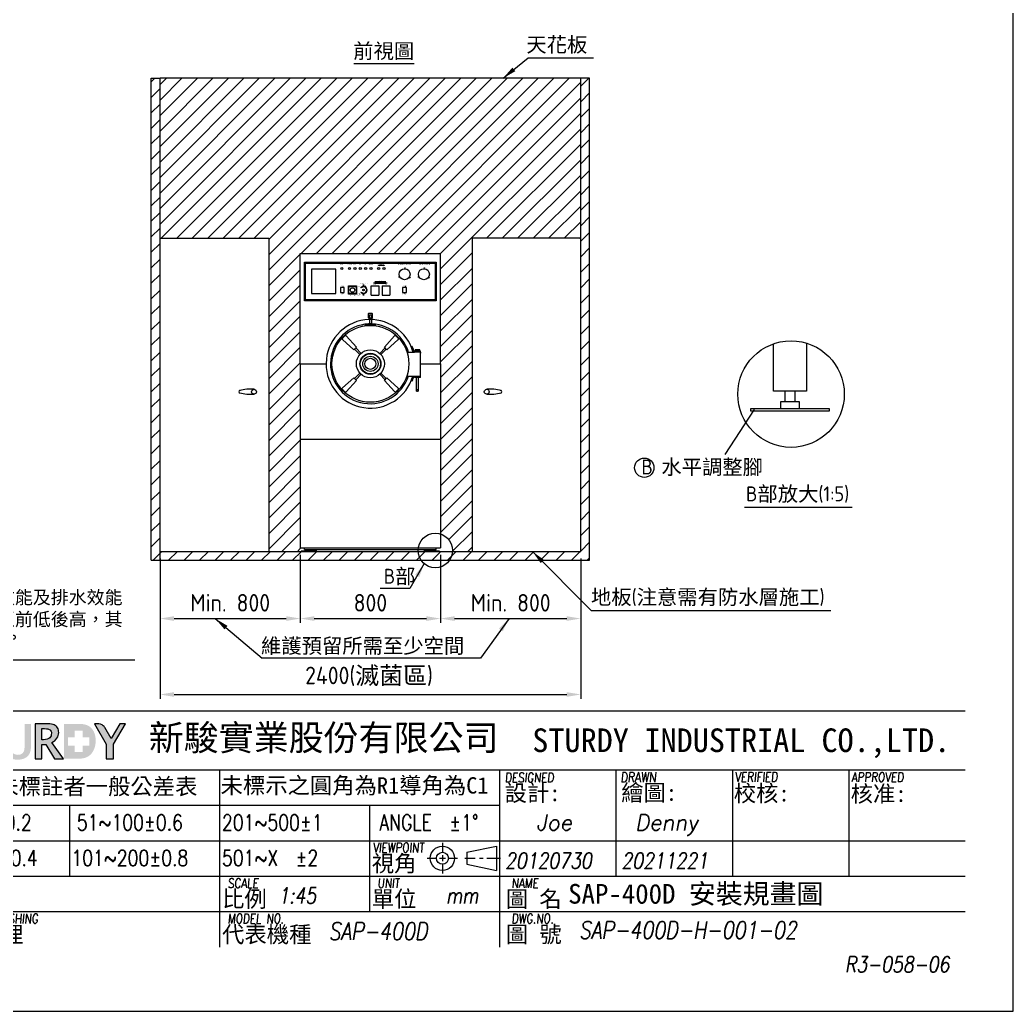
# Model space of a CAD drawing. Header units: millimetres. Extents: x 15361 to 28546, y 509 to 9779.
# Drawn here: x 22881 to 28546, y 509 to 6164 of the extents above; entities that cross this region are included whole.
import ezdxf

# ---------------------------------------------------------------- set-up
doc = ezdxf.new("R2010")
doc.units = ezdxf.units.MM
doc.header["$MEASUREMENT"] = 0
doc.linetypes.add('HIDDEN', pattern=[9.525, 6.35, -3.175])
doc.layers.get('0').update_dxf_attribs({"lineweight": 25})
for name, color, linetype, lineweight in [('D', 3, 'Continuous', 13), ('F', 7, 'Continuous', 15), ('H', 2, 'HIDDEN', 15), ('S', 4, 'Continuous', 15), ('T', 4, 'Continuous', 15)]:
    doc.layers.add(name, color=color, linetype=linetype, lineweight=lineweight)
doc.styles.get("Standard").update_dxf_attribs({"font": 'KAIU.TTF'})
doc.styles.add('STU25', font='isocp2.shx')
doc.styles.add('Text', font='romans.shx', dxfattribs={"width": 0.8, "oblique": 10})
doc.dimstyles.new('STU25', dxfattribs={"dimscale": 40, "dimtxt": 2.5, "dimasz": 2, "dimexe": 0.6, "dimexo": 1, "dimgap": 1, "dimtad": 1, "dimdsep": 46, "dimtxsty": 'STU25', "dimcen": 2, "dimazin": 2, "dimtfac": 1, "dimtmove": 0, "dimatfit": 3, "dimfxl": 0, "dimtolj": 1, "dimtzin": 0, "dimarcsym": 0})
doc.dimstyles.new('STU25$7', dxfattribs={"dimscale": 40, "dimtxt": 2.5, "dimasz": 2, "dimexe": 1.25, "dimexo": 0.625, "dimgap": 1, "dimtad": 0, "dimdec": 4, "dimdsep": 46, "dimtxsty": 'STU25', "dimcen": 2.5, "dimazin": 2, "dimtfac": 1, "dimtdec": 4, "dimtmove": 0, "dimatfit": 3, "dimfxl": 0, "dimtolj": 1, "dimtzin": 0, "dimarcsym": 0})

# ---------------------------------------------------------------- blocks, each defined once
blk = doc.blocks.new('*D7')
at = {"layer": 'D', "color": 0, "lineweight": -2}
for p, q in [((25280, 3112), (25280, 2724.8)), ((26080, 3091), (26080, 2724.8)), ((25360, 2748.8), (26000, 2748.8))]:
    blk.add_line(p, q, dxfattribs=at)
at = {"layer": 'D', "color": 0}
for points in [[(25360, 2762.1), (25360, 2735.5), (25280, 2748.8)], [(26000, 2735.5), (26000, 2762.1), (26080, 2748.8)]]:
    blk.add_solid(points, dxfattribs=at)
at = {"layer": 'Defpoints', "color": 0}
for p in [(25280, 3152), (26080, 3131), (26080, 2748.8)]:
    blk.add_point(p, dxfattribs=at)
at = {"layer": 'D', "color": 0, "insert": (25680, 2838.8), "char_height": 100, "attachment_point": 5, "style": 'STU25'}
blk.add_mtext('\\A1;Min. 800', dxfattribs=at)
blk = doc.blocks.new('*D5')
at = {"layer": 'D', "color": 0, "lineweight": -2}
for p, q in [((23680, 3091), (23680, 2291.7)), ((26080, 3091), (26080, 2291.7)), ((23760, 2315.7), (26000, 2315.7))]:
    blk.add_line(p, q, dxfattribs=at)
at = {"layer": 'D', "color": 0}
for points in [[(23760, 2329), (23760, 2302.4), (23680, 2315.7)], [(26000, 2302.4), (26000, 2329), (26080, 2315.7)]]:
    blk.add_solid(points, dxfattribs=at)
at = {"layer": 'Defpoints', "color": 0}
for p in [(23680, 3131), (26080, 3131), (26080, 2315.7)]:
    blk.add_point(p, dxfattribs=at)
at = {"layer": 'D', "color": 0, "insert": (24872.4, 2418.7), "char_height": 100, "attachment_point": 5, "style": 'STU25'}
blk.add_mtext('\\A1;2400({\\f標楷體|b0|i0|c136|p65;滅菌區})', dxfattribs=at)
blk = doc.blocks.new('*D6')
at = {"layer": 'D', "color": 0, "lineweight": -2}
for p, q in [((23680, 3091), (23680, 2724.8)), ((24480, 3112), (24480, 2724.8)), ((23760, 2748.8), (24400, 2748.8))]:
    blk.add_line(p, q, dxfattribs=at)
at = {"layer": 'D', "color": 0}
for points in [[(23760, 2762.1), (23760, 2735.5), (23680, 2748.8)], [(24400, 2735.5), (24400, 2762.1), (24480, 2748.8)]]:
    blk.add_solid(points, dxfattribs=at)
at = {"layer": 'Defpoints', "color": 0}
for p in [(23680, 3131), (24480, 3152), (24480, 2748.8)]:
    blk.add_point(p, dxfattribs=at)
at = {"layer": 'D', "color": 0, "insert": (24080, 2838.8), "char_height": 100, "attachment_point": 5, "style": 'STU25'}
blk.add_mtext('\\A1;Min. 800', dxfattribs=at)
blk = doc.blocks.new('*D19')
at = {"layer": 'D', "color": 0, "lineweight": -2}
for p, q in [((24480, 3112), (24480, 2724.8)), ((25280, 3112), (25280, 2724.8)), ((24560, 2748.8), (25200, 2748.8))]:
    blk.add_line(p, q, dxfattribs=at)
at = {"layer": 'D', "color": 0}
for points in [[(24560, 2762.1), (24560, 2735.5), (24480, 2748.8)], [(25200, 2735.5), (25200, 2762.1), (25280, 2748.8)]]:
    blk.add_solid(points, dxfattribs=at)
at = {"layer": 'Defpoints', "color": 0}
for p in [(24480, 3152), (25280, 3152), (25280, 2748.8)]:
    blk.add_point(p, dxfattribs=at)
at = {"layer": 'D', "color": 0, "insert": (24880, 2838.8), "char_height": 100, "attachment_point": 5, "style": 'STU25'}
blk.add_mtext('\\A1;800', dxfattribs=at)
blk = doc.blocks.new('新駿LOGO')
at = {"layer": 'F'}
h = blk.add_hatch(color=256, dxfattribs=at)
edge = h.paths.add_edge_path()
edge.add_spline(control_points=[(-529.05, -442.14), (-529.05, -442.31), (-529.02, -442.45), (-528.95, -442.56), (-528.89, -442.68), (-528.8, -442.78), (-528.69, -442.85), (-528.57, -442.93), (-528.44, -442.98), (-528.29, -443.01), (-528.15, -443.05), (-527.99, -443.07), (-527.81, -443.07), (-527.62, -443.07), (-527.47, -443.05), (-527.33, -443.01), (-527.2, -442.97), (-527.09, -442.92), (-527.01, -442.86), (-526.93, -442.8), (-526.87, -442.73), (-526.83, -442.65), (-526.8, -442.57), (-526.78, -442.49), (-526.78, -442.41), (-526.78, -442.25), (-526.82, -442.13), (-526.91, -442.05), (-526.99, -441.97), (-527.08, -441.91), (-527.18, -441.88), (-527.36, -441.83), (-527.56, -441.77), (-527.79, -441.72), (-528.02, -441.67), (-528.3, -441.61), (-528.64, -441.53), (-528.85, -441.48), (-529.02, -441.41), (-529.16, -441.34), (-529.3, -441.26), (-529.41, -441.17), (-529.5, -441.07), (-529.58, -440.98), (-529.64, -440.87), (-529.67, -440.77), (-529.7, -440.66), (-529.72, -440.55), (-529.72, -440.43), (-529.72, -440.22), (-529.67, -440.03), (-529.57, -439.87), (-529.46, -439.71), (-529.33, -439.58), (-529.16, -439.47), (-528.99, -439.37), (-528.85, -439.31), (-528.64, -439.26), (-528.43, -439.21), (-528.13, -439.2), (-527.91, -439.2), (-527.66, -439.2), (-526.73, -439.2), (-526.73, -439.2), (-526.73, -439.2), (-526.73, -439.81), (-526.73, -439.81), (-526.73, -439.81), (-528.14, -439.8), (-528.28, -439.83), (-528.39, -439.85), (-528.48, -439.86), (-528.56, -439.9), (-528.65, -439.94), (-528.72, -440), (-528.78, -440.07), (-528.84, -440.14), (-528.87, -440.23), (-528.87, -440.34), (-528.87, -440.5), (-528.81, -440.62), (-528.7, -440.7), (-528.6, -440.79), (-528.46, -440.85), (-528.28, -440.9), (-528.27, -440.9), (-528.19, -440.92), (-528.07, -440.95), (-527.94, -440.98), (-527.8, -441.01), (-527.65, -441.05), (-527.49, -441.09), (-527.34, -441.12), (-527.19, -441.16), (-527.04, -441.19), (-526.94, -441.21), (-526.87, -441.23), (-526.71, -441.27), (-526.58, -441.34), (-526.46, -441.41), (-526.34, -441.49), (-526.24, -441.58), (-526.16, -441.67), (-526.08, -441.77), (-526.02, -441.88), (-525.98, -441.99), (-525.94, -442.1), (-525.92, -442.22), (-525.92, -442.33), (-525.92, -442.57), (-525.98, -442.78), (-526.09, -442.95), (-526.2, -443.12), (-526.35, -443.26), (-526.53, -443.37), (-526.71, -443.48), (-526.92, -443.55), (-527.15, -443.61), (-527.39, -443.66), (-527.62, -443.68), (-527.87, -443.68), (-528.14, -443.68), (-528.41, -443.65), (-528.65, -443.59), (-528.9, -443.53), (-529.11, -443.44), (-529.3, -443.31), (-529.48, -443.19), (-529.63, -443.03), (-529.74, -442.83), (-529.84, -442.64), (-529.9, -442.41), (-529.91, -442.14), (-529.91, -442.14), (-529.05, -442.14), (-529.05, -442.14)], knot_values=[0, 0, 0, 0, 1, 1, 1, 2, 2, 2, 3, 3, 3, 4, 4, 4, 5, 5, 5, 6, 6, 6, 7, 7, 7, 8, 8, 8, 9, 9, 9, 10, 10, 10, 11, 11, 11, 12, 12, 12, 13, 13, 13, 14, 14, 14, 15, 15, 15, 16, 16, 16, 17, 17, 17, 18, 18, 18, 19, 19, 19, 20, 20, 20, 21, 21, 21, 22, 22, 22, 23, 23, 23, 24, 24, 24, 25, 25, 25, 26, 26, 26, 27, 27, 27, 28, 28, 28, 29, 29, 29, 30, 30, 30, 31, 31, 31, 32, 32, 32, 33, 33, 33, 34, 34, 34, 35, 35, 35, 36, 36, 36, 37, 37, 37, 38, 38, 38, 39, 39, 39, 40, 40, 40, 41, 41, 41, 42, 42, 42, 43, 43, 43, 44, 44, 44, 45, 45, 45, 45], degree=3, periodic=0)
edge = h.paths.add_edge_path()
edge.add_spline(control_points=[(-522.53, -440.14), (-522.54, -440.04), (-522.57, -439.94), (-522.63, -439.9), (-522.77, -439.79), (-522.9, -439.81), (-522.9, -439.81), (-522.9, -439.81), (-523.02, -439.81), (-523.02, -439.81), (-523.02, -439.81), (-524.14, -439.81), (-524.14, -439.81), (-524.14, -439.81), (-524.14, -443.62), (-524.14, -443.62), (-524.14, -443.62), (-525.06, -443.62), (-525.06, -443.62), (-525.06, -443.62), (-525.06, -439.81), (-525.06, -439.81), (-525.06, -439.81), (-526.47, -439.81), (-526.47, -439.81), (-526.47, -439.81), (-526.47, -439.2), (-526.47, -439.2), (-526.47, -439.2), (-522.39, -439.2), (-522.39, -439.2)], knot_values=[5.578051, 5.578051, 5.578051, 5.578051, 6, 6, 6, 7, 7, 7, 8, 8, 8, 9, 9, 9, 10, 10, 10, 11, 11, 11, 12, 12, 12, 13, 13, 13, 14, 14, 14, 15, 15, 15, 15], degree=3, periodic=0)
edge.add_spline(control_points=[(-522.4, -439.2), (-522.31, -439.2), (-522.22, -439.2), (-522.22, -439.2), (-522.22, -439.2), (-521.96, -439.19), (-521.76, -439.41), (-521.58, -439.61), (-521.61, -439.85), (-521.61, -439.85), (-521.61, -439.85), (-521.61, -441.92), (-521.61, -441.92), (-521.61, -442.41), (-521.52, -442.73), (-521.36, -442.89), (-521.19, -443.05), (-520.97, -443.13), (-520.71, -443.13), (-520.45, -443.13), (-520.24, -443.05), (-520.09, -442.89), (-519.93, -442.74), (-519.86, -442.43), (-519.86, -441.98), (-519.86, -441.98), (-519.86, -439.2), (-519.86, -439.2), (-519.86, -439.2), (-519.05, -439.2), (-519.05, -439.2), (-519.05, -439.2), (-519.05, -441.92), (-519.05, -441.92), (-519.05, -442.43), (-519.12, -442.8), (-519.25, -443.02), (-519.38, -443.24), (-519.56, -443.42), (-519.8, -443.54), (-520.05, -443.67), (-520.35, -443.74), (-520.73, -443.74), (-521.09, -443.74), (-521.41, -443.68), (-521.67, -443.56), (-521.93, -443.44), (-522.14, -443.26), (-522.3, -443.03), (-522.45, -442.8), (-522.53, -442.42), (-522.53, -441.91), (-522.53, -441.91), (-522.53, -440.92), (-522.53, -440.14)], knot_values=[0.44538, 0.44538, 0.44538, 0.44538, 1, 1, 1, 2, 2, 2, 3, 3, 3, 4, 4, 4, 5, 5, 5, 6, 6, 6, 7, 7, 7, 8, 8, 8, 9, 9, 9, 10, 10, 10, 11, 11, 11, 12, 12, 12, 13, 13, 13, 14, 14, 14, 15, 15, 15, 16, 16, 16, 17, 17, 17, 17.603917, 17.603917, 17.603917, 17.603917], degree=3, periodic=0)
h = blk.add_hatch(color=256, dxfattribs=at)
edge = h.paths.add_edge_path()
edge.add_spline(control_points=[(-526.47, -439.2), (-526.47, -439.2), (-526.47, -439.81), (-526.47, -439.81)], knot_values=[-14, -14, -14, -14, -13, -13, -13, -13], degree=3, periodic=0)
edge.add_spline(control_points=[(-526.47, -439.81), (-526.47, -439.81), (-525.06, -439.81), (-525.06, -439.81)], knot_values=[-13, -13, -13, -13, -12, -12, -12, -12], degree=3, periodic=0)
edge.add_spline(control_points=[(-525.06, -439.81), (-525.06, -439.81), (-525.06, -443.62), (-525.06, -443.62)], knot_values=[-12, -12, -12, -12, -11, -11, -11, -11], degree=3, periodic=0)
edge.add_spline(control_points=[(-525.06, -443.62), (-525.06, -443.62), (-524.14, -443.62), (-524.14, -443.62)], knot_values=[-11, -11, -11, -11, -10, -10, -10, -10], degree=3, periodic=0)
edge.add_spline(control_points=[(-524.14, -443.62), (-524.14, -443.62), (-524.14, -439.81), (-524.14, -439.81)], knot_values=[-10, -10, -10, -10, -9, -9, -9, -9], degree=3, periodic=0)
edge.add_spline(control_points=[(-524.14, -439.81), (-524.14, -439.81), (-523.02, -439.81), (-523.02, -439.81)], knot_values=[-9, -9, -9, -9, -8, -8, -8, -8], degree=3, periodic=0)
edge.add_spline(control_points=[(-523.02, -439.81), (-523.02, -439.81), (-522.9, -439.81), (-522.9, -439.81)], knot_values=[-8, -8, -8, -8, -7, -7, -7, -7], degree=3, periodic=0)
edge.add_spline(control_points=[(-522.9, -439.81), (-522.9, -439.81), (-522.77, -439.79), (-522.63, -439.9)], knot_values=[-7, -7, -7, -7, -6, -6, -6, -6], degree=3, periodic=0)
edge.add_spline(control_points=[(-522.63, -439.9), (-522.57, -439.94), (-522.54, -440.04), (-522.53, -440.14)], knot_values=[-6, -6, -6, -6, -5.578051, -5.578051, -5.578051, -5.578051], degree=3, periodic=0)
edge.add_spline(control_points=[(-522.53, -440.14), (-522.53, -440.92), (-522.53, -441.91), (-522.53, -441.91)], knot_values=[-17.603917, -17.603917, -17.603917, -17.603917, -17, -17, -17, -17], degree=3, periodic=0)
edge.add_spline(control_points=[(-522.53, -441.91), (-522.53, -442.42), (-522.45, -442.8), (-522.3, -443.03)], knot_values=[-17, -17, -17, -17, -16, -16, -16, -16], degree=3, periodic=0)
edge.add_spline(control_points=[(-522.3, -443.03), (-522.14, -443.26), (-521.93, -443.44), (-521.67, -443.56)], knot_values=[-16, -16, -16, -16, -15, -15, -15, -15], degree=3, periodic=0)
edge.add_spline(control_points=[(-521.67, -443.56), (-521.41, -443.68), (-521.09, -443.74), (-520.73, -443.74)], knot_values=[-15, -15, -15, -15, -14, -14, -14, -14], degree=3, periodic=0)
edge.add_spline(control_points=[(-520.73, -443.74), (-520.35, -443.74), (-520.05, -443.67), (-519.8, -443.54)], knot_values=[-14, -14, -14, -14, -13, -13, -13, -13], degree=3, periodic=0)
edge.add_spline(control_points=[(-519.8, -443.54), (-519.56, -443.42), (-519.38, -443.24), (-519.25, -443.02)], knot_values=[-13, -13, -13, -13, -12, -12, -12, -12], degree=3, periodic=0)
edge.add_spline(control_points=[(-519.25, -443.02), (-519.12, -442.8), (-519.05, -442.43), (-519.05, -441.92)], knot_values=[-12, -12, -12, -12, -11, -11, -11, -11], degree=3, periodic=0)
edge.add_spline(control_points=[(-519.05, -441.92), (-519.05, -441.92), (-519.05, -439.2), (-519.05, -439.2)], knot_values=[-11, -11, -11, -11, -10, -10, -10, -10], degree=3, periodic=0)
edge.add_spline(control_points=[(-519.05, -439.2), (-519.05, -439.2), (-519.86, -439.2), (-519.86, -439.2)], knot_values=[-10, -10, -10, -10, -9, -9, -9, -9], degree=3, periodic=0)
edge.add_spline(control_points=[(-519.86, -439.2), (-519.86, -439.2), (-519.86, -441.98), (-519.86, -441.98)], knot_values=[-9, -9, -9, -9, -8, -8, -8, -8], degree=3, periodic=0)
edge.add_spline(control_points=[(-519.86, -441.98), (-519.86, -442.43), (-519.93, -442.74), (-520.09, -442.89)], knot_values=[-8, -8, -8, -8, -7, -7, -7, -7], degree=3, periodic=0)
edge.add_spline(control_points=[(-520.09, -442.89), (-520.24, -443.05), (-520.45, -443.13), (-520.71, -443.13)], knot_values=[-7, -7, -7, -7, -6, -6, -6, -6], degree=3, periodic=0)
edge.add_spline(control_points=[(-520.71, -443.13), (-520.97, -443.13), (-521.19, -443.05), (-521.36, -442.89)], knot_values=[-6, -6, -6, -6, -5, -5, -5, -5], degree=3, periodic=0)
edge.add_spline(control_points=[(-521.36, -442.89), (-521.52, -442.73), (-521.61, -442.41), (-521.61, -441.92)], knot_values=[-5, -5, -5, -5, -4, -4, -4, -4], degree=3, periodic=0)
edge.add_spline(control_points=[(-521.61, -441.92), (-521.61, -441.92), (-521.61, -439.85), (-521.61, -439.85)], knot_values=[-4, -4, -4, -4, -3, -3, -3, -3], degree=3, periodic=0)
edge.add_spline(control_points=[(-521.61, -439.85), (-521.61, -439.85), (-521.61, -439.85), (-521.61, -439.85)], knot_values=[-3, -3, -3, -3, -2.999949, -2.999949, -2.999949, -2.999949], degree=3, periodic=0)
edge.add_spline(control_points=[(-521.61, -439.85), (-521.61, -439.85), (-521.58, -439.61), (-521.76, -439.41)], knot_values=[-2.999949, -2.999949, -2.999949, -2.999949, -2, -2, -2, -2], degree=3, periodic=0)
edge.add_spline(control_points=[(-521.76, -439.41), (-521.96, -439.19), (-522.22, -439.2), (-522.22, -439.2)], knot_values=[-2, -2, -2, -2, -1, -1, -1, -1], degree=3, periodic=0)
edge.add_spline(control_points=[(-522.22, -439.2), (-522.22, -439.2), (-526.47, -439.2), (-526.47, -439.2)], knot_values=[-15, -15, -15, -15, -14, -14, -14, -14], degree=3, periodic=0)
h = blk.add_hatch(color=256, dxfattribs=at)
edge = h.paths.add_edge_path()
edge.add_spline(control_points=[(-518.54, -443.62), (-518.54, -443.62), (-518.54, -439.2), (-518.54, -439.2), (-518.54, -439.2), (-516.88, -439.2), (-516.88, -439.2), (-516.55, -439.2), (-516.29, -439.25), (-516.11, -439.33), (-515.93, -439.41), (-515.79, -439.54), (-515.69, -439.72), (-515.59, -439.89), (-515.54, -440.08), (-515.54, -440.3), (-515.54, -440.56), (-515.61, -440.8), (-515.76, -441.03), (-515.91, -441.26), (-516.12, -441.44), (-516.39, -441.56), (-516.39, -441.56), (-514.95, -443.62), (-514.95, -443.62), (-514.95, -443.62), (-516.07, -443.62), (-516.07, -443.62), (-516.07, -443.62), (-517.17, -441.81), (-517.17, -441.81), (-517.17, -441.81), (-517.67, -441.81), (-517.67, -441.81), (-517.67, -441.81), (-517.67, -443.62), (-517.67, -443.62), (-517.67, -443.62), (-518.54, -443.62), (-518.54, -443.62)], knot_values=[0, 0, 0, 0, 1, 1, 1, 2, 2, 2, 3, 3, 3, 4, 4, 4, 5, 5, 5, 6, 6, 6, 7, 7, 7, 8, 8, 8, 9, 9, 9, 10, 10, 10, 11, 11, 11, 12, 12, 12, 13, 13, 13, 13], degree=3, periodic=1)
edge = h.paths.add_edge_path(flags=16)
edge.add_spline(control_points=[(-517.67, -441.21), (-517.67, -441.21), (-517.46, -441.21), (-517.46, -441.21), (-517.08, -441.21), (-516.82, -441.13), (-516.68, -440.96), (-516.53, -440.8), (-516.46, -440.61), (-516.46, -440.4), (-516.46, -440.22), (-516.52, -440.08), (-516.63, -439.97), (-516.75, -439.86), (-516.99, -439.81), (-517.35, -439.81), (-517.35, -439.81), (-517.67, -439.81), (-517.67, -439.81), (-517.67, -439.81), (-517.67, -441.21), (-517.67, -441.21)], knot_values=[0, 0, 0, 0, 1, 1, 1, 2, 2, 2, 3, 3, 3, 4, 4, 4, 5, 5, 5, 6, 6, 6, 7, 7, 7, 7], degree=3, periodic=1)
h = blk.add_hatch(color=256, dxfattribs=at)
edge = h.paths.add_edge_path()
edge.add_spline(control_points=[(-514.87, -443.62), (-514.87, -443.62), (-513.05, -443.62), (-513.05, -443.62)], knot_values=[-9, -9, -9, -9, -8, -8, -8, -8], degree=3, periodic=0)
edge.add_spline(control_points=[(-513.05, -443.62), (-512.51, -443.62), (-512.09, -443.52), (-511.79, -443.32)], knot_values=[-8, -8, -8, -8, -7, -7, -7, -7], degree=3, periodic=0)
edge.add_spline(control_points=[(-511.79, -443.32), (-511.48, -443.12), (-511.25, -442.85), (-511.09, -442.5)], knot_values=[-7, -7, -7, -7, -6, -6, -6, -6], degree=3, periodic=0)
edge.add_spline(control_points=[(-511.09, -442.5), (-510.93, -442.15), (-510.85, -441.76), (-510.85, -441.32)], knot_values=[-6, -6, -6, -6, -5, -5, -5, -5], degree=3, periodic=0)
edge.add_spline(control_points=[(-510.85, -441.32), (-510.85, -440.87), (-510.93, -440.49), (-511.1, -440.17)], knot_values=[-5, -5, -5, -5, -4, -4, -4, -4], degree=3, periodic=0)
edge.add_spline(control_points=[(-511.1, -440.17), (-511.27, -439.85), (-511.49, -439.61), (-511.78, -439.45)], knot_values=[-4, -4, -4, -4, -3, -3, -3, -3], degree=3, periodic=0)
edge.add_spline(control_points=[(-511.78, -439.45), (-512.06, -439.29), (-512.46, -439.2), (-512.97, -439.2)], knot_values=[-3, -3, -3, -3, -2, -2, -2, -2], degree=3, periodic=0)
edge.add_spline(control_points=[(-512.97, -439.2), (-512.97, -439.2), (-514.87, -439.2), (-514.87, -439.2)], knot_values=[-2, -2, -2, -2, -1, -1, -1, -1], degree=3, periodic=0)
edge.add_spline(control_points=[(-514.87, -439.2), (-514.87, -439.2), (-514.87, -443.62), (-514.87, -443.62)], knot_values=[-1, -1, -1, -1, 0, 0, 0, 0], degree=3, periodic=0)
h.paths.add_polyline_path([(-514.34, -441.95), (-514.34, -440.92), (-513.51, -440.92), (-513.51, -440.07), (-512.48, -440.07), (-512.48, -440.92), (-511.64, -440.92), (-511.64, -441.95), (-512.48, -441.95), (-512.48, -442.77), (-513.51, -442.77), (-513.51, -441.95)], flags=16)
h = blk.add_hatch(color=256, dxfattribs=at)
edge = h.paths.add_edge_path()
edge.add_spline(control_points=[(-509.51, -443.62), (-509.51, -443.62), (-509.51, -441.77), (-509.51, -441.77), (-509.51, -441.77), (-511, -439.2), (-511, -439.2), (-511, -439.2), (-510.64, -439.2), (-510.64, -439.2), (-510.64, -439.2), (-510.3, -439.19), (-510.04, -439.32), (-509.79, -439.45), (-509.71, -439.68), (-509.71, -439.68), (-509.71, -439.68), (-508.9, -441.07), (-508.9, -441.07), (-508.9, -441.07), (-507.78, -439.2), (-507.78, -439.2), (-507.78, -439.2), (-507.05, -439.2), (-507.05, -439.2), (-507.05, -439.2), (-508.59, -441.77), (-508.59, -441.77), (-508.59, -441.77), (-508.59, -443.62), (-508.59, -443.62), (-508.59, -443.62), (-509.51, -443.62), (-509.51, -443.62)], knot_values=[0, 0, 0, 0, 1, 1, 1, 2, 2, 2, 3, 3, 3, 4, 4, 4, 5, 5, 5, 6, 6, 6, 7, 7, 7, 8, 8, 8, 9, 9, 9, 10, 10, 10, 11, 11, 11, 11], degree=3, periodic=1)
at = {"layer": 'F', "lineweight": 0}
for points, knots in [([(-518.54, -443.62), (-518.54, -443.62), (-518.54, -439.2), (-518.54, -439.2), (-518.54, -439.2), (-516.88, -439.2), (-516.88, -439.2), (-516.55, -439.2), (-516.29, -439.25), (-516.11, -439.33), (-515.93, -439.41), (-515.79, -439.54), (-515.69, -439.72), (-515.59, -439.89), (-515.54, -440.08), (-515.54, -440.3), (-515.54, -440.56), (-515.61, -440.8), (-515.76, -441.03), (-515.91, -441.26), (-516.12, -441.44), (-516.39, -441.56), (-516.39, -441.56), (-514.95, -443.62), (-514.95, -443.62), (-514.95, -443.62), (-516.07, -443.62), (-516.07, -443.62), (-516.07, -443.62), (-517.17, -441.81), (-517.17, -441.81), (-517.17, -441.81), (-517.67, -441.81), (-517.67, -441.81), (-517.67, -441.81), (-517.67, -443.62), (-517.67, -443.62), (-517.67, -443.62), (-518.54, -443.62), (-518.54, -443.62)], [0, 0, 0, 0, 1, 1, 1, 2, 2, 2, 3, 3, 3, 4, 4, 4, 5, 5, 5, 6, 6, 6, 7, 7, 7, 8, 8, 8, 9, 9, 9, 10, 10, 10, 11, 11, 11, 12, 12, 12, 13, 13, 13, 13]), ([(-509.51, -443.62), (-509.51, -443.62), (-509.51, -441.77), (-509.51, -441.77), (-509.51, -441.77), (-511, -439.2), (-511, -439.2), (-511, -439.2), (-510.64, -439.2), (-510.64, -439.2), (-510.64, -439.2), (-510.3, -439.19), (-510.04, -439.32), (-509.79, -439.45), (-509.71, -439.68), (-509.71, -439.68), (-509.71, -439.68), (-508.9, -441.07), (-508.9, -441.07), (-508.9, -441.07), (-507.78, -439.2), (-507.78, -439.2), (-507.78, -439.2), (-507.05, -439.2), (-507.05, -439.2), (-507.05, -439.2), (-508.59, -441.77), (-508.59, -441.77), (-508.59, -441.77), (-508.59, -443.62), (-508.59, -443.62), (-508.59, -443.62), (-509.51, -443.62), (-509.51, -443.62)], [0, 0, 0, 0, 1, 1, 1, 2, 2, 2, 3, 3, 3, 4, 4, 4, 5, 5, 5, 6, 6, 6, 7, 7, 7, 8, 8, 8, 9, 9, 9, 10, 10, 10, 11, 11, 11, 11]), ([(-517.67, -441.21), (-517.67, -441.21), (-517.46, -441.21), (-517.46, -441.21), (-517.08, -441.21), (-516.82, -441.13), (-516.68, -440.96), (-516.53, -440.8), (-516.46, -440.61), (-516.46, -440.4), (-516.46, -440.22), (-516.52, -440.08), (-516.63, -439.97), (-516.75, -439.86), (-516.99, -439.81), (-517.35, -439.81), (-517.35, -439.81), (-517.67, -439.81), (-517.67, -439.81), (-517.67, -439.81), (-517.67, -441.21), (-517.67, -441.21)], [0, 0, 0, 0, 1, 1, 1, 2, 2, 2, 3, 3, 3, 4, 4, 4, 5, 5, 5, 6, 6, 6, 7, 7, 7, 7])]:
    blk.add_open_spline(points, degree=3, knots=knots, dxfattribs=at)
at = {"attachment_point": 1, "style": 'STU25'}
for s, insert, char_height in [('{\\f標楷體|b0|i0|c136|p65;新駿實業股份有限公司}', (-504.12, -439.33), 3.25), ('{\\f標楷體|b0|i0|c136|p65;STURDY\\H0.9667x; \\H1.034x;INDUSTRIAL CO.,LTD.}', (-455.51, -439.78), 3)]:
    blk.add_mtext(s, dxfattribs=dict(at, insert=insert, char_height=char_height))
blk = doc.blocks.new('H421')
at = {"layer": 'F', "color": 7}
for p, q in [((155.91, 38.09), (286.91, 38.09)), ((211.36, 38.09), (286.91, 38.09)), ((155.91, 30.59), (286.91, 30.59)), ((192.41, 30.59), (192.41, 17.09)), ((242.66, 30.59), (242.66, 17.09)), ((257.41, 30.59), (257.41, 17.09)), ((272.16, 30.59), (272.16, 17.09)), ((155.91, 26.09), (227.91, 26.09)), ((173.41, 26.09), (173.41, 17.09)), ((211.41, 26.09), (211.41, 17.09)), ((155.91, 21.59), (286.91, 21.59)), ((214.91, 21.59), (286.91, 21.59)), ((227.91, 21.59), (286.91, 21.59)), ((155.91, 17.09), (286.91, 17.09)), ((211.41, 17.09), (211.41, 12.59)), ((227.91, 17.09), (227.91, 8.09)), ((286.91, 12.59), (155.91, 12.59))]:
    blk.add_line(p, q, dxfattribs=at)
at = {"layer": 'F'}
for p, q in [((227.91, 30.59), (227.91, 17.09)), ((192.41, 17.09), (192.41, 8.09))]:
    blk.add_line(p, q, dxfattribs=at)
at = {"layer": 'F', "color": 0}
for p, q in [((220.66, 21.32), (220.66, 20.14)), ((223.77, 20.14), (227.5, 20.92)), ((227.5, 20.92), (227.5, 17.84)), ((218.72, 19.38), (219.89, 19.38)), ((220.27, 19.38), (221.04, 19.38)), ((220.66, 19.77), (220.66, 19)), ((221.42, 19.38), (222.57, 19.38)), ((223.49, 19.38), (224.81, 19.38)), ((223.77, 20.14), (223.77, 18.62)), ((225.34, 19.38), (225.81, 19.38)), ((226.31, 19.38), (228.03, 19.38)), ((220.66, 18.62), (220.66, 17.45)), ((223.77, 18.62), (227.5, 17.84))]:
    blk.add_line(p, q, dxfattribs=at)
for radius in [1.54, 0.762]:
    blk.add_circle((220.66, 19.38), radius, dxfattribs=at)
blk.add_blockref('新駿LOGO', (687.56, 475.62))
at = {"layer": 'F', "color": 1, "lineweight": 15, "style": 'Text', "oblique": 5, "width": 0.8}
for s, height, p in [('DRAWN', 1.245, (243.23, 29.03)), ('VERIFIED', 1.2, (257.72, 29.09)), ('APPROVED', 1.2, (272.5, 29.06)), ('DESIGNED', 1.2, (228.57, 29.01)), ('VIEWPOINT', 1.2, (211.83, 20.13)), ('SCALE', 1.2, (193.44, 15.63)), ('UNIT', 1.2, (212.42, 15.63)), ('NAME', 1.2, (229.41, 15.63)), ('SURFACE FINISHING', 1.2, (156.92, 11.13)), ('MODEL NO.', 1.2, (193.44, 11.13)), ('DWG.NO.', 1.2, (229.41, 11.13))]:
    blk.add_text(s, height=height, dxfattribs=at).set_placement(p)
at = {"layer": 'F', "lineweight": -3}
for s, height, p in [('未標註者一般公差表', 2.076, (164.12, 27.45)), ('未標示之圓角為R1導角為C1', 2.0757, (192.54, 27.58)), ('設計:', 2.076, (228.54, 26.61)), ('繪圖:', 2.076, (243.32, 26.66)), ('校核:', 2.076, (257.59, 26.57)), ('核准:', 2.076, (272.41, 26.52)), ('視角', 2.076, (211.71, 17.69)), ('比例', 2.076, (192.73, 13.19)), ('單位', 2.076, (211.71, 13.19)), ('圖 名', 2.076, (228.7, 13.19)), ('表面處理', 2.076, (156.21, 8.69)), ('代表機種', 2.076, (192.73, 8.69)), ('圖 號', 2.076, (228.7, 8.69))]:
    blk.add_text(s, height=height, dxfattribs=at).set_placement(p)
at = {"layer": 'F', "lineweight": 20, "style": 'Text', "width": 0.8}
for s, p in [('0~10 ±0.2', (156.82, 22.91)), ('51~100±0.6', (174.32, 22.91)), ('201~500±1', (192.72, 22.91)), ('ANGLE  ±1%%D', (212.68, 22.91)), ('11~50 ±0.4', (156.2, 18.41)), ('101~200±0.8', (173.63, 18.41)), ('501~X  ±2', (192.72, 18.41))]:
    blk.add_text(s, height=2, dxfattribs=at).set_placement(p)

msp = doc.modelspace()

# ---------------------------------------------------------------- hatches: boundary and pattern name
h = msp.add_hatch(color=256)
h.paths.add_polyline_path([(24505.005, 4781.766), (24505.005, 4561.766), (25255.005, 4561.766), (25255.005, 4781.766)])
h.paths.add_polyline_path([(24510.005, 4776.766), (24510.005, 4566.766), (25250.005, 4566.766), (25250.005, 4776.766)], flags=16)
h = msp.add_hatch(color=256)
h.paths.add_polyline_path([(24801.005, 4646.016), (24755.005, 4646.016), (24755.005, 4600.016), (24801.005, 4600.016)])
h.paths.add_polyline_path([(24798.005, 4643.016), (24798.005, 4603.016), (24758.005, 4603.016), (24758.005, 4643.016)], flags=16)
h = msp.add_hatch(color=256)
h.paths.add_polyline_path([(24827.587, 4637.597), (24826.172, 4639.013, 0.01136804), (24825.448, 4638.322), (24828.277, 4635.493, -0.39222709), (24852.734, 4636.419), (24852.95, 4638.807, 0.03083087), (24850.886, 4640.154), (24851.788, 4641.942, 0.01136804), (24850.905, 4642.412), (24850.005, 4640.626, 0.30992327)])
h.paths.add_polyline_path([(24850.101, 4607.233), (24849.886, 4604.846, 0.55981906), (24852.95, 4638.807), (24852.734, 4636.419, -0.51491666)])
h.paths.add_polyline_path([(24849.886, 4604.846), (24850.101, 4607.233, -0.34118458), (24828.277, 4610.038), (24825.448, 4607.209, 0.01136804), (24826.172, 4606.518), (24827.587, 4607.934, 0.30810322)])
at = {"linetype": 'Continuous'}
for points in [[(24516.716, 3134.016), (24519.612, 3136.912), (24519.612, 3134.016)], [(24540.397, 3134.016), (24543.293, 3134.016), (24540.397, 3136.912)], [(25216.716, 3134.016), (25219.612, 3136.912), (25219.612, 3134.016)], [(25240.397, 3134.016), (25243.293, 3134.016), (25240.397, 3136.912)]]:
    msp.add_hatch(color=256, dxfattribs=at).paths.add_polyline_path(points)
at = {"layer": 'D', "ltscale": 5}
h = msp.add_hatch(dxfattribs=at)
h.set_pattern_fill('ANSI31', color=256, scale=500, style=0)
h.set_pattern_definition([(45, (238784.69, 11419.09), (-44.194174, 44.194174), [])])
h.paths.add_polyline_path([(25280.005, 4832.016), (25280.005, 4202.016), (25280.005, 3772.016), (25280.005, 3230.98, -0.32755828), (25348.876, 3137.132, -0.01555392), (25348.686, 3131.016), (25460.005, 3131.016), (25460.005, 4917.95), (26080.005, 4917.95), (26080.005, 5831.016), (23680.005, 5831.016), (23680.005, 4917.95), (24300.005, 4917.95), (24300.005, 3131.016), (24480.005, 3131.016), (24480.005, 3152.016), (24480.005, 3772.016), (24480.005, 4202.016), (24480.005, 4832.016)])
at = {"layer": 'H', "ltscale": 5}
h = msp.add_hatch(dxfattribs=at)
h.set_pattern_fill('ANSI31', color=256, scale=500, style=0)
h.set_pattern_definition([(45, (241854.576, 23746.945), (-44.194174, 44.194174), [])])
h.paths.add_polyline_path([(26130.005, 3081.016), (26130.005, 5831.016), (26080.005, 5831.016), (26080.005, 3131.016), (23680.005, 3131.016), (23680.005, 5831.016), (23630.005, 5831.016), (23630.005, 3081.016)])
h.paths.add_polyline_path([(26130.005, 5831.016), (26080.005, 5831.016)], flags=16)
h.paths.add_polyline_path([(23630.005, 5831.016), (23680.005, 5831.016)], flags=16)

# ---------------------------------------------------------------- linework, layer by layer
for p, q in [((23680.005, 4917.95), (24300.005, 4917.95)), ((24300.005, 4917.95), (24300.005, 3131.016)), ((25460.005, 4917.95), (25460.005, 3131.016)), ((26080.005, 4917.95), (25460.005, 4917.95)), ((24480.005, 4832.016), (25280.005, 4832.016)), ((24480.005, 4202.016), (24480.005, 4832.016)), ((25280.005, 4202.016), (25280.005, 4832.016)), ((24510.005, 4776.766), (25250.005, 4776.766)), ((24510.005, 4566.766), (24510.005, 4776.766)), ((24926.005, 4765.086), (24958.505, 4765.086)), ((24926.005, 4765.086), (24926.005, 4763.086)), ((24942.255, 4767.086), (24942.255, 4765.086)), ((24958.505, 4765.086), (24958.505, 4763.086)), ((25250.005, 4776.766), (25250.005, 4566.766)), ((24544.005, 4742.016), (24544.005, 4604.016)), ((24682.005, 4742.016), (24544.005, 4742.016)), ((24682.005, 4604.016), (24682.005, 4742.016)), ((24884.655, 4593.516), (24884.655, 4646.016)), ((24884.655, 4646.016), (24927.355, 4646.016)), ((24927.355, 4646.016), (24927.355, 4593.516)), ((24947.655, 4646.016), (24947.655, 4593.516)), ((24947.655, 4646.016), (24990.355, 4646.016)), ((24990.355, 4646.016), (24990.355, 4593.516)), ((24544.005, 4604.016), (24682.005, 4604.016)), ((24828.277, 4635.493), (24825.448, 4638.322)), ((24828.277, 4610.038), (24825.448, 4607.209)), ((24827.587, 4637.597), (24826.172, 4639.013)), ((24827.587, 4607.934), (24826.172, 4606.518)), ((24850.005, 4640.626), (24850.905, 4642.412)), ((24850.886, 4640.154), (24851.788, 4641.942)), ((24884.655, 4593.516), (24927.355, 4593.516)), ((24947.655, 4593.516), (24990.355, 4593.516)), ((25250.005, 4566.766), (24510.005, 4566.766)), ((24867.505, 4486.516), (24867.505, 4465.516)), ((24890.505, 4488.516), (24869.505, 4488.516)), ((24874.005, 4482.016), (24886.005, 4482.016)), ((24874.005, 4482.016), (24874.005, 4423.016)), ((24886.005, 4482.016), (24886.005, 4423.016)), ((24892.505, 4465.516), (24892.505, 4486.516)), ((24849.005, 4423.016), (24849.005, 4421.016)), ((24911.005, 4423.016), (24849.005, 4423.016)), ((24849.005, 4421.016), (24911.005, 4421.016)), ((24869.505, 4463.516), (24874.005, 4463.516)), ((24874.005, 4463.516), (24886.005, 4463.516)), ((24886.005, 4463.516), (24890.505, 4463.516)), ((24911.005, 4421.016), (24911.005, 4423.016)), ((25118.957, 4300.626), (25113.411, 4298.338)), ((25166.325, 4268.516), (25166.325, 4262.516)), ((24480.005, 4202.016), (24480.005, 3772.016)), ((24480.005, 4202.016), (24627.505, 4202.016)), ((24480.005, 4202.016), (24627.505, 4202.016)), ((25166.325, 4202.016), (25280.005, 4202.016)), ((25166.325, 4202.016), (25280.005, 4202.016)), ((25280.005, 4202.016), (25280.005, 3772.016)), ((25166.325, 4135.516), (25166.325, 4141.516)), ((25118.957, 4103.405), (25113.411, 4105.694)), ((24480.005, 3772.016), (25280.005, 3772.016)), ((24480.005, 3772.016), (24480.005, 3152.016)), ((24480.005, 3772.016), (25280.005, 3772.016)), ((25280.005, 3772.016), (25280.005, 3152.016)), ((24480.005, 3152.016), (25280.005, 3152.016)), ((24485.505, 3134.016), (24485.505, 3131.016)), ((24505.005, 3142.016), (24505.005, 3152.016)), ((24505.005, 3142.016), (25255.005, 3142.016)), ((25255.005, 3142.016), (25255.005, 3152.016))]:
    msp.add_line(p, q)
at = {"lineweight": 50}
for p, q in [((24906.005, 4665.766), (24969.005, 4665.766)), ((24906.005, 4665.766), (24906.005, 4660.766)), ((24936.505, 4665.766), (24936.505, 4670.766)), ((24969.005, 4665.766), (24969.005, 4660.766))]:
    msp.add_line(p, q, dxfattribs=at)
at = {"linetype": 'Continuous'}
for p, q in [((24785.538, 4281.633), (24720.838, 4339.969)), ((24742.051, 4361.183), (24800.387, 4296.482)), ((24959.622, 4296.482), (25017.959, 4361.183)), ((25039.172, 4339.969), (24974.472, 4281.633)), ((27178.467, 4046.85), (27178.467, 4315.674)), ((27368.467, 4319.65), (27368.467, 4046.85)), ((24800.387, 4296.482), (24785.538, 4281.633)), ((24789.604, 4285.699), (24820.177, 4255.126)), ((24826.895, 4261.843), (24796.321, 4292.417)), ((24963.688, 4292.417), (24933.115, 4261.843)), ((24939.832, 4255.126), (24970.406, 4285.699)), ((24974.472, 4281.633), (24959.622, 4296.482)), ((25131.325, 4267.016), (25089.136, 4267.016)), ((25131.325, 4274.516), (25131.325, 4267.016)), ((25166.325, 4274.516), (25131.325, 4274.516)), ((25166.325, 4268.516), (25131.325, 4268.516)), ((25135.934, 4281.984), (25134.931, 4280.981)), ((25134.931, 4275.519), (25134.931, 4280.981)), ((25134.931, 4275.519), (25135.934, 4274.516)), ((25161.717, 4281.984), (25135.934, 4281.984)), ((25161.717, 4274.516), (25135.934, 4274.516)), ((25161.717, 4281.984), (25162.72, 4280.981)), ((25162.72, 4275.519), (25161.717, 4274.516)), ((25162.72, 4275.519), (25162.72, 4280.981)), ((25166.325, 4124.516), (25166.325, 4274.516)), ((24820.177, 4148.906), (24789.604, 4118.332)), ((24796.321, 4111.615), (24826.895, 4142.188)), ((24933.115, 4142.188), (24963.688, 4111.615)), ((24970.406, 4118.332), (24939.832, 4148.906)), ((24721.222, 4064.408), (24785.538, 4122.398)), ((24800.387, 4107.549), (24742.051, 4042.848)), ((24785.538, 4122.398), (24800.387, 4107.549)), ((24959.622, 4107.549), (24974.472, 4122.398)), ((25017.612, 4043.233), (24959.622, 4107.549)), ((24974.472, 4122.398), (25039.172, 4064.062)), ((25087.516, 4132.016), (25131.325, 4132.016)), ((25131.325, 4124.516), (25131.325, 4132.016)), ((25166.325, 4130.516), (25131.325, 4130.516)), ((25166.325, 4124.516), (25131.325, 4124.516)), ((25142.485, 4053.93), (25142.485, 4124.516)), ((25155.166, 4053.93), (25155.166, 4124.516)), ((25155.166, 4053.93), (25142.485, 4053.93)), ((25143.488, 4046.479), (25142.485, 4053.93)), ((25143.488, 4046.479), (25148.825, 4046.479)), ((25154.162, 4046.479), (25148.825, 4046.479)), ((25154.162, 4046.479), (25155.166, 4053.93)), ((27368.467, 4046.85), (27178.467, 4046.85)), ((27243.467, 4046.85), (27243.467, 3986.85)), ((27303.467, 3986.85), (27303.467, 4046.85)), ((27221.506, 3946.85), (27221.506, 3986.85)), ((27221.506, 3986.85), (27325.429, 3986.85)), ((27325.429, 3986.85), (27325.429, 3946.85)), ((27050.967, 3931.85), (27050.967, 3946.85)), ((27050.967, 3946.85), (27495.967, 3946.85)), ((27495.967, 3931.85), (27050.967, 3931.85)), ((27495.967, 3946.85), (27495.967, 3931.85)), ((24574.505, 3134.016), (24485.505, 3134.016)), ((24485.505, 3131.016), (24574.505, 3131.016)), ((24519.612, 3142.016), (24519.612, 3134.016)), ((24524.809, 3142.016), (24524.809, 3134.016)), ((24535.201, 3142.016), (24535.201, 3134.016)), ((24540.397, 3134.016), (24540.397, 3142.016)), ((24543.293, 3134.016), (24540.397, 3136.912)), ((24574.505, 3131.016), (24574.505, 3134.016)), ((25274.505, 3134.016), (25185.505, 3134.016)), ((25185.505, 3134.016), (25185.505, 3131.016)), ((25185.505, 3131.016), (25274.505, 3131.016)), ((25219.612, 3142.016), (25219.612, 3134.016)), ((25224.809, 3142.016), (25224.809, 3134.016)), ((25235.201, 3142.016), (25235.201, 3134.016)), ((25240.397, 3134.016), (25240.397, 3142.016)), ((25243.293, 3134.016), (25240.397, 3136.912)), ((25274.505, 3131.016), (25274.505, 3134.016))]:
    msp.add_line(p, q, dxfattribs=at)
for points in [[(24505.005, 4781.766), (25255.005, 4781.766), (25255.005, 4561.766), (24505.005, 4561.766)], [(24755.005, 4646.016), (24801.005, 4646.016), (24801.005, 4600.016), (24755.005, 4600.016)], [(24709.005, 4608.016), (24731.005, 4608.016), (24731.005, 4638.016), (24709.005, 4638.016)], [(24758.005, 4643.016), (24798.005, 4643.016), (24798.005, 4603.016), (24758.005, 4603.016)], [(25063.355, 4608.266), (25085.355, 4608.266), (25085.355, 4638.266), (25063.355, 4638.266)]]:
    msp.add_lwpolyline(points, close=True)
for centre, radius in [((24717.005, 4745.766), 6.5), ((24761.005, 4745.766), 6.5), ((24791.505, 4745.766), 6.5), ((24822.005, 4745.766), 6.5), ((24852.505, 4745.766), 6.5), ((24883.005, 4745.766), 6.5), ((24927.005, 4745.766), 6.5), ((24957.505, 4745.766), 6.5), ((25075.005, 4713.266), 31.5), ((25076.888, 4749.201), 1.25), ((25185.005, 4713.266), 31.5), ((25186.889, 4749.216), 1.25), ((25042.928, 4696.922), 1.25), ((25105.197, 4693.659), 1.25), ((25152.928, 4696.922), 1.25), ((25215.197, 4693.659), 1.25), ((24778.005, 4623.016), 12.5), ((24880.005, 4202.016), 219), ((24880.005, 4202.016), 80), ((24880.005, 4202.016), 60), ((24880.005, 4202.016), 57.5), ((24880.005, 4202.016), 43.5), ((24880.005, 4202.016), 31.5), ((24216.381, 4042.849), 13.838), ((25543.628, 4042.849), 13.838)]:
    msp.add_circle(centre, radius)
at = {"lineweight": 25}
for centre, radius in [((24841.005, 4650.516), 2.1), ((24841.005, 4623.016), 5), ((24841.005, 4595.516), 2.1)]:
    msp.add_circle(centre, radius, dxfattribs=at)
for centre, radius, start, end in [((24841.005, 4622.766), 22, 132.394749, 135), ((24841.005, 4622.766), 22, 225, 227.605251), ((24841.005, 4622.766), 20, 63.256316, 132.134016), ((24841.005, 4622.766), 20, 227.865984, 60.390332), ((24841.005, 4622.766), 18, 225, 135), ((24841.005, 4622.766), 22, 60.651065, 63.256316), ((24869.505, 4486.516), 2, 90, 180), ((24890.505, 4486.516), 2, 0, 90), ((24880.005, 4202.016), 252.5, 14.917369, 343.905184), ((24880.005, 4202.016), 227.5, 16.60155, 342.079787), ((24869.505, 4465.516), 2, 180, 270), ((24890.505, 4465.516), 2, 270, 0), ((24880.005, 4202.016), 252.5, 14.917369, 22.424964), ((24880.005, 4202.016), 258.5, 14.563372, 22.424964), ((24880.005, 4202.016), 258.5, 337.575036, 344.288537), ((24137.365, 4042.849), 7.438, 92.871294, 267.128706), ((24196.752, 3804.966), 252.485, 85.540935, 104.343446), ((24196.752, 4280.731), 252.485, 255.656554, 274.459065), ((25563.258, 3804.966), 252.485, 75.656554, 94.459065), ((25563.258, 4280.731), 252.485, 265.540935, 284.343446), ((25622.644, 4042.849), 7.438, 272.871294, 87.128706)]:
    msp.add_arc(centre, radius, start, end)
at = {"linetype": 'Continuous'}
for centre, radius, start, end in [((24738.511, 4357.642), 5.007, 39.078128, 123.647115), ((25021.499, 4357.642), 5.007, 56.352885, 135), ((24724.378, 4343.51), 5.007, 146.352885, 225), ((24766.639, 4315.382), 55.773, 123.647115, 146.352885), ((24993.371, 4315.382), 55.773, 33.647115, 56.352885), ((25035.632, 4343.51), 5.007, 309.078128, 33.647115), ((24724.378, 4060.521), 5.007, 129.078078, 213.647115), ((24766.639, 4088.65), 55.773, 213.647115, 236.352885), ((24738.511, 4046.389), 5.007, 236.352885, 315), ((25021.499, 4046.389), 5.007, 219.078078, 303.647115), ((24993.371, 4088.65), 55.773, 303.647115, 326.352885), ((25035.632, 4060.521), 5.007, 326.352885, 45)]:
    msp.add_arc(centre, radius, start, end, dxfattribs=at)
at = {"layer": 'D'}
for p, q in [((24785.418, 5914.67), (25129.58, 5914.67)), ((27013.753, 3384.188), (27628.151, 3384.188))]:
    msp.add_line(p, q, dxfattribs=at)
at = {"layer": 'D', "linetype": 'Continuous'}
msp.add_line((27068.903, 3940.55), (26902.076, 3685.055), dxfattribs=at)
at = {"layer": 'D'}
for centre, radius in [((27279.502, 4029.237), 303.734), ((26442.421, 3609.431), 55), ((25250.498, 3137.132), 98.378)]:
    msp.add_circle(centre, radius, dxfattribs=at)
at = {"layer": 'F', "color": 6}
msp.add_lwpolyline([(15361.176, 9779.31), (15361.176, 509.31), (28546.176, 509.31), (28546.176, 9779.31)], close=True, dxfattribs=at)
msp.add_lwpolyline([(15361.176, 9779.31), (15361.176, 509.31), (28546.176, 509.31), (28546.176, 9779.31)], close=True, dxfattribs=at)
at = {"layer": 'S'}
for p, q in [((23630.005, 5831.016), (23680.005, 5831.016)), ((23630.005, 5831.016), (23680.005, 5831.016)), ((23630.005, 3081.016), (23630.005, 5831.016)), ((26130.005, 5831.016), (26080.005, 5831.016)), ((26130.005, 5831.016), (26080.005, 5831.016)), ((26080.005, 5131.016), (26080.005, 5141.016))]:
    msp.add_line(p, q, dxfattribs=at)
at = {"layer": 'S', "linetype": 'Continuous'}
for p, q in [((23630.005, 5831.016), (23680.005, 5831.016)), ((23680.005, 3081.016), (23680.005, 5831.016)), ((23680.005, 3131.016), (23680.005, 5831.016)), ((26130.005, 5831.016), (23680.005, 5831.016)), ((26080.005, 3131.016), (26080.005, 5831.016)), ((26130.005, 5831.016), (26080.005, 5831.016)), ((26130.005, 3081.016), (26130.005, 5831.016)), ((23680.005, 3131.016), (26080.005, 3131.016)), ((23630.005, 3081.016), (26130.005, 3081.016))]:
    msp.add_line(p, q, dxfattribs=at)

# ---------------------------------------------------------------- block references
at = {"xscale": 45, "yscale": 45, "zscale": 45}
msp.add_blockref('H421', (15361.176, 509.31), dxfattribs=at)

# ---------------------------------------------------------------- texts
for s, insert, char_height, width, attachment_point in [('{\\fArial|b0|i0|c0|p34;POWER}', (24707.005, 4768.766), 3.5, 19.50054, 1), ('{\\fArial|b0|i0|c0|p34;ADD WATER}', (24761.005, 4766.998), 3.5, 29.9713, 5), ('{\\fArial|b0|i0|c0|p34;HEAT}', (24791.505, 4766.998), 3.5, 19, 5), ('{\\fArial|b0|i0|c0|p34;STERI}.', (24822.584, 4766.998), 3.5, 19, 5), ('{\\fArial|b0|i0|c0|p34;DRY}', (24847.005, 4768.766), 3.5, 14.99983, 1), ('{\\fArial|b0|i0|c0|p34;COMPLETE}', (24869.005, 4768.766), 3.5, 23.49974, 1), ('{\\fArial|b0|i0|c0|p34;CLOSE}', (24918.011, 4761.862), 3.5, 41.76, 1), ('{\\fArial|b0|i0|c0|p34;OPPOSITE DOOR}', (24921.012, 4771.825), 3.5, 41.75953, 1), ('{\\fArial|b0|i0|c0|p34;OPEN}', (24952.029, 4761.86), 3.5, 41.76, 1), ('{\\fArial|b0|i0|c0|p34;CHAMBER PRESSURE GAUGE}', (25038.005, 4768.766), 3.5, 77.43945, 1), ('{\\fArial|b0|i0|c0|p34;JACKET PRESSURE GAUGE}', (25154.005, 4768.766), 3.5, 67.407, 1), ('{\\fArial|b0|i0|c0|p34;ON}', (24715.005, 4647.266), 5, 14.49951, 1), ('{\\fArial|b1|i0|c0|p34;0.9}', (24813.452, 4645.766), 4, 25.84153, 1), ('{\\fArial|b0|i0|c0|p34;PRESSURE CONTROL}', (24814.505, 4660.766), 3.5, 56.4195, 1), ('{\\fArial|b1|i0|c0|p34;1.2}', (24852.005, 4647.766), 4, 11.85227, 1), ('{\\fArial|b0|i0|c0|p34;STERI.}', (24898.469, 4657.766), 3.5, 43.963, 1), ('{\\fArial|b0|i0|c0|p34;TIMER}', (24936.505, 4674.271), 3.5, 59.839, 5), ('{\\fArial|b0|i0|c0|p34;DRY}', (24963.505, 4657.766), 3.5, 35.41234, 1), ('{\\fArial|b0|i0|c0|p34;OFF}', (24713.005, 4603.266), 5, 16.49951, 1), ('{\\fArial|b0|i0|c0|p34;EMERGENCY}', (24764.005, 4594.766), 3.5, 23.5, 1), ('\\A1;{\\fArial|b1|i1|c0|p34;kg/cm\\H0.7x;\\S2^  ;}', (24807.505, 4598.766), 4, 25.94918, 1), ('{\\fArial|b1|i0|c0|p34;2.1}', (24813.505, 4606.766), 4, 25.7884, 1)]:
    msp.add_mtext(s, dxfattribs=dict(insert=insert, char_height=char_height, width=width, attachment_point=attachment_point))
at = {"char_height": 5, "attachment_point": 1}
for s, insert in [('{\\fARIAL|b0|i0|c0|p34;LIQUID}', (25063.005, 4647.266)), ('{\\fArial|b0|i0|c0|p34;NORMAL}', (25060.005, 4603.266))]:
    msp.add_mtext(s, dxfattribs=dict(at, insert=insert))
at = {"layer": 'D', "color": 4}
msp.add_text('SAP-400D 安裝規畫圖', height=112.5, dxfattribs=at).set_placement((26008.091, 1122.345))
at = {"layer": 'D', "color": 11, "attachment_point": 1}
for s, insert, char_height in [('{\\C3;天花板 }', (25769.484, 6065.431), 85), ('{\\C3;前視圖}', (24782.243, 6029.281), 85), ('{\\Fisocp2.shx;\\C3;B \\f標楷體|b0|i0|c136|p65;水平調整腳}', (26426.093, 3655.791), 85), ('{\\Fisocp2.shx;\\C3;B\\f標楷體|b0|i0|c136|p65;部放大\\Fisocp2.shx;(1:5)}', (27022.5, 3502.935), 85), ('{\\Fisocp2.shx;\\C3;B\\f標楷體|b0|i0|c136|p65;部}', (24956.443, 3032.647), 85), ('{\\C3;為維持儀器乾燥之效能及排水效能\\P，將儀器水平調整至前低後高，其\\P傾斜角度約略為\\Fisocp2.shx;1%%D\\f???|b0|i0|c0|p65;~\\Fisocp2.shx;2%%D}', (21931.701, 2907.37), 75), ('{\\C3;地板\\Fisocp2.shx;(\\f標楷體|b0|i0|c136|p65;注意需有防水層施工\\Fisocp2.shx;)}', (26138.225, 2914.151), 85), ('{\\C3;維護預留所需至少空間}', (24256.033, 2635.902), 85)]:
    msp.add_mtext(s, dxfattribs=dict(at, insert=insert, char_height=char_height))
at = {"layer": 'T', "lineweight": 20, "style": 'Text', "oblique": 10}
for s, p in [('Joe', (25825.668, 1540.473)), ('Denny', (26390.722, 1540.473))]:
    msp.add_text(s, height=90, dxfattribs=at).set_placement(p)
at = {"layer": 'T', "lineweight": 20, "style": 'Text', "oblique": 10, "width": 0.8}
for s, height, p in [('20120730', 90, (25648.348, 1322.56)), ('20211221', 90, (26312.098, 1322.56)), ('1:45', 90, (24354.696, 1123.683)), ('mm', 90, (25311.312, 1123.937)), ('SAP-400D-H-001-02', 99, (26069.435, 922.374)), ('SAP-400D', 99, (24641.656, 916.08))]:
    msp.add_text(s, height=height, dxfattribs=at).set_placement(p)
at = {"layer": 'T', "linetype": 'Continuous', "lineweight": 20, "insert": (27587.006, 821.333), "char_height": 90, "attachment_point": 1, "style": 'Text'}
msp.add_mtext('{R3-058-06}', dxfattribs=at)

# ---------------------------------------------------------------- dimensions: what is measured, and where the dimension line sits
at = {"layer": 'D'}
dim = msp.add_linear_dim(base=(24480.005, 2748.804), p1=(23680.005, 3131.016), p2=(24480.005, 3152.016), text='Min. <>', dimstyle='STU25', dxfattribs=at)
dim.commit()
dim.dimension.update_dxf_attribs({"geometry": '*D6', "text_midpoint": (24080.005, 2838.804)})
for base, p1, text, picture, middle in [((26080.005, 2315.695), (23680.005, 3131.016), '<>({\\f標楷體|b0|i0|c136|p65;滅菌區})', '*D5', (24872.431, 2315.695)), ((26080.005, 2748.804), (25280.005, 3152.016), 'Min. <>', '*D7', (25680.005, 2748.804))]:
    dim = msp.add_linear_dim(base=base, p1=p1, p2=(26080.005, 3131.016), text=text, dimstyle='STU25', dxfattribs=at)
    dim.commit()
    dim.dimension.update_dxf_attribs({"geometry": picture, "text_midpoint": middle, "dimtype": 160})
dim = msp.add_linear_dim(base=(25280.005, 2748.804), p1=(24480.005, 3152.016), p2=(25280.005, 3152.016), dimstyle='STU25', dxfattribs=at)
dim.commit()
dim.dimension.update_dxf_attribs({"geometry": '*D19', "text_midpoint": (24880.005, 2838.804)})

# ---------------------------------------------------------------- leaders
for points in [[(25636.627, 5831.016), (25779.918, 5948.362), (26153.464, 5948.362)], [(25804.817, 3131.016), (26138.914, 2794.107), (27506.045, 2794.107)], [(25186.889, 3062.085), (25105.844, 2920.197), (24935.651, 2920.197)], [(23995.092, 2748.804), (24262.854, 2523.151)], [(25671.14, 2748.804), (25508.959, 2523.151), (24262.854, 2523.151)], [(21529.592, 2425.491), (21950.904, 2513.059), (23536.865, 2513.059)]]:
    msp.add_leader(points, dimstyle='STU25$7', override={"dimgap": 1, "dimtad": 0}, dxfattribs=at)

doc.saveas('drawing.dxf')
